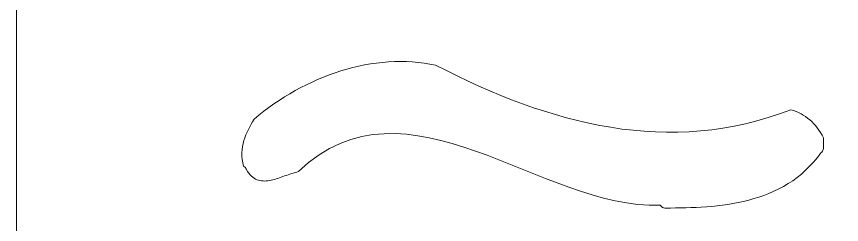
# Model space of a CAD drawing. Header units: millimetres. Extents: x -267 to -97, y 126 to 420.
# Drawn here: x -257 to -209.18, y 224.83 to 236.87 of the extents above; entities that cross this region are included whole.
import ezdxf

# ---------------------------------------------------------------- set-up
doc = ezdxf.new("R2010")
doc.units = ezdxf.units.MM
doc.header["$MEASUREMENT"] = 0
doc.layers.add('layer 1', color=7, linetype='Continuous')

msp = doc.modelspace()

# ---------------------------------------------------------------- linework, layer by layer
at = {"layer": 'layer 1', "color": 250, "lineweight": 9}
for points, knots in [([(-256.9995, 420.5), (-256.9995, 420.5), (-106.9995, 420.5), (-106.9995, 420.5), (-106.9995, 420.5), (-106.9995, 420.5), (-106.9995, 125.5), (-106.9995, 125.5), (-106.9995, 125.5), (-106.9995, 125.5), (-256.9995, 125.5), (-256.9995, 125.5), (-256.9995, 125.5), (-256.9995, 125.5), (-256.9995, 420.5), (-256.9995, 420.5)], [0, 0, 0, 0, 0.2, 0.2, 0.2, 0.2, 0.4, 0.4, 0.4, 0.4, 0.6, 0.6, 0.6, 0.6, 1, 1, 1, 1]), ([(-219.3724, 225.7781), (-219.3724, 225.7781), (-219.0877, 225.7781), (-219.0877, 225.7781), (-219.0877, 225.7781), (-219.0877, 225.7781), (-218.7993, 225.7829), (-218.7993, 225.7829), (-218.7993, 225.7829), (-218.7993, 225.7829), (-218.5062, 225.7878), (-218.5062, 225.7878), (-218.5062, 225.7878), (-218.5062, 225.7878), (-218.2047, 225.7916), (-218.2047, 225.7916), (-218.2047, 225.7916), (-218.2047, 225.7916), (-217.9069, 225.8003), (-217.9069, 225.8003), (-217.9069, 225.8003), (-217.9069, 225.8003), (-217.6053, 225.809), (-217.6053, 225.809), (-217.6053, 225.809), (-217.6053, 225.809), (-217.3038, 225.8264), (-217.3038, 225.8264), (-217.3038, 225.8264), (-217.3038, 225.8264), (-216.9939, 225.8486), (-216.9939, 225.8486), (-216.9939, 225.8486), (-216.9939, 225.8486), (-216.6886, 225.8747), (-216.6886, 225.8747), (-216.6886, 225.8747), (-216.6886, 225.8747), (-216.3871, 225.9055), (-216.3871, 225.9055), (-216.3871, 225.9055), (-216.3871, 225.9055), (-216.0772, 225.9451), (-216.0772, 225.9451), (-216.0772, 225.9451), (-216.0772, 225.9451), (-215.7672, 225.9886), (-215.7672, 225.9886), (-215.7672, 225.9886), (-215.7672, 225.9886), (-215.4657, 226.0368), (-215.4657, 226.0368), (-215.4657, 226.0368), (-215.4657, 226.0368), (-215.1594, 226.0938), (-215.1594, 226.0938), (-215.1594, 226.0938), (-215.1594, 226.0938), (-214.8579, 226.1642), (-214.8579, 226.1642), (-214.8579, 226.1642), (-214.8579, 226.1642), (-214.5517, 226.2339), (-214.5517, 226.2339), (-214.5517, 226.2339), (-214.5517, 226.2339), (-214.2585, 226.3215), (-214.2585, 226.3215), (-214.2585, 226.3215), (-214.2585, 226.3215), (-213.9617, 226.4133), (-213.9617, 226.4133), (-213.9617, 226.4133), (-213.9617, 226.4133), (-213.6686, 226.5137), (-213.6686, 226.5137), (-213.6686, 226.5137), (-213.6686, 226.5137), (-213.3802, 226.6277), (-213.3802, 226.6277), (-213.3802, 226.6277), (-213.3802, 226.6277), (-213.0956, 226.7551), (-213.0956, 226.7551), (-213.0956, 226.7551), (-213.0956, 226.7551), (-212.8147, 226.8863), (-212.8147, 226.8863), (-212.8147, 226.8863), (-212.8147, 226.8863), (-212.5393, 227.0351), (-212.5393, 227.0351), (-212.5393, 227.0351), (-212.5393, 227.0351), (-212.2668, 227.1925), (-212.2668, 227.1925), (-212.2668, 227.1925), (-212.2668, 227.1925), (-212.0037, 227.3633), (-212.0037, 227.3633), (-212.0037, 227.3633), (-212.0037, 227.3633), (-211.749, 227.5516), (-211.749, 227.5516), (-211.749, 227.5516), (-211.749, 227.5516), (-211.4981, 227.7485), (-211.4981, 227.7485), (-211.4981, 227.7485), (-211.4981, 227.7485), (-211.2565, 227.9676), (-211.2565, 227.9676), (-211.2565, 227.9676), (-211.2565, 227.9676), (-211.0224, 228.1955), (-211.0224, 228.1955), (-211.0224, 228.1955), (-211.0224, 228.1955), (-210.7939, 228.4358), (-210.7939, 228.4358), (-210.7939, 228.4358), (-210.7939, 228.4358), (-210.5728, 228.6993), (-210.5728, 228.6993), (-210.5728, 228.6993), (-210.5728, 228.6993), (-210.3641, 228.9746), (-210.3641, 228.9746), (-210.3641, 228.9746), (-210.3641, 228.9746), (-210.3135, 229.0141), (-210.3135, 229.0141), (-210.3135, 229.0141), (-210.3135, 229.0141), (-210.275, 229.0625), (-210.275, 229.0625), (-210.275, 229.0625), (-210.275, 229.0625), (-210.2499, 229.1107), (-210.2499, 229.1107), (-210.2499, 229.1107), (-210.2499, 229.1107), (-210.2329, 229.1628), (-210.2329, 229.1628), (-210.2329, 229.1628), (-210.2329, 229.1628), (-210.2198, 229.216), (-210.2198, 229.216), (-210.2198, 229.216), (-210.2198, 229.216), (-210.2161, 229.2507), (-210.2161, 229.2507), (-210.2161, 229.2507), (-210.2161, 229.2507), (-210.2114, 229.2815), (-210.2114, 229.2815), (-210.2114, 229.2815), (-210.2114, 229.2815), (-210.2114, 229.2902), (-210.2114, 229.2902), (-210.2114, 229.2902), (-210.2114, 229.2902), (-210.2114, 229.8376), (-210.2114, 229.8376), (-210.2114, 229.8376), (-210.2114, 229.8376), (-210.2966, 229.9949), (-210.2966, 229.9949), (-210.2966, 229.9949), (-210.2966, 229.9949), (-210.3902, 230.1436), (-210.3902, 230.1436), (-210.3902, 230.1436), (-210.3902, 230.1436), (-210.483, 230.2883), (-210.483, 230.2883), (-210.483, 230.2883), (-210.483, 230.2883), (-210.5813, 230.4244), (-210.5813, 230.4244), (-210.5813, 230.4244), (-210.5813, 230.4244), (-210.6833, 230.5509), (-210.6833, 230.5509), (-210.6833, 230.5509), (-210.6833, 230.5509), (-210.7939, 230.6697), (-210.7939, 230.6697), (-210.7939, 230.6697), (-210.7939, 230.6697), (-210.9035, 230.7827), (-210.9035, 230.7827), (-210.9035, 230.7827), (-210.9035, 230.7827), (-211.0138, 230.8879), (-211.0138, 230.8879), (-211.0138, 230.8879), (-211.0138, 230.8879), (-211.1375, 230.9892), (-211.1375, 230.9892), (-211.1375, 230.9892), (-211.1375, 230.9892), (-211.2602, 231.081), (-211.2602, 231.081), (-211.2602, 231.081), (-211.2602, 231.081), (-211.3885, 231.164), (-211.3885, 231.164), (-211.3885, 231.164), (-211.3885, 231.164), (-211.5195, 231.2433), (-211.5195, 231.2433), (-211.5195, 231.2433), (-211.5195, 231.2433), (-211.66, 231.3088), (-211.66, 231.3088), (-211.66, 231.3088), (-211.66, 231.3088), (-211.8042, 231.3745), (-211.8042, 231.3745), (-211.8042, 231.3745), (-211.8042, 231.3745), (-211.9532, 231.4266), (-211.9532, 231.4266), (-211.9532, 231.4266), (-211.9532, 231.4266), (-212.1057, 231.4748), (-212.1057, 231.4748), (-212.1057, 231.4748), (-212.1057, 231.4748), (-212.7641, 231.2345), (-212.7641, 231.2345), (-212.7641, 231.2345), (-212.7641, 231.2345), (-213.4223, 231.0154), (-213.4223, 231.0154), (-213.4223, 231.0154), (-213.4223, 231.0154), (-214.0807, 230.8271), (-214.0807, 230.8271), (-214.0807, 230.8271), (-214.0807, 230.8271), (-214.7389, 230.6601), (-214.7389, 230.6601), (-214.7389, 230.6601), (-214.7389, 230.6601), (-215.3925, 230.5201), (-215.3925, 230.5201), (-215.3925, 230.5201), (-215.3925, 230.5201), (-216.0472, 230.4062), (-216.0472, 230.4062), (-216.0472, 230.4062), (-216.0472, 230.4062), (-216.7008, 230.3145), (-216.7008, 230.3145), (-216.7008, 230.3145), (-216.7008, 230.3145), (-217.3554, 230.2402), (-217.3554, 230.2402), (-217.3554, 230.2402), (-217.3554, 230.2402), (-218.009, 230.1919), (-218.009, 230.1919), (-218.009, 230.1919), (-218.009, 230.1919), (-218.6635, 230.1706), (-218.6635, 230.1706), (-218.6635, 230.1706), (-218.6635, 230.1706), (-219.3134, 230.1706), (-219.3134, 230.1706), (-219.3134, 230.1706), (-219.3134, 230.1706), (-219.9585, 230.188), (-219.9585, 230.188), (-219.9585, 230.188), (-219.9585, 230.188), (-220.6085, 230.2228), (-220.6085, 230.2228), (-220.6085, 230.2228), (-220.6085, 230.2228), (-221.2536, 230.2798), (-221.2536, 230.2798), (-221.2536, 230.2798), (-221.2536, 230.2798), (-221.8997, 230.3541), (-221.8997, 230.3541), (-221.8997, 230.3541), (-221.8997, 230.3541), (-222.545, 230.4545), (-222.545, 230.4545), (-222.545, 230.4545), (-222.545, 230.4545), (-223.1902, 230.5645), (-223.1902, 230.5645), (-223.1902, 230.5645), (-223.1902, 230.5645), (-223.8316, 230.6958), (-223.8316, 230.6958), (-223.8316, 230.6958), (-223.8316, 230.6958), (-224.4731, 230.8445), (-224.4731, 230.8445), (-224.4731, 230.8445), (-224.4731, 230.8445), (-225.1099, 231.0106), (-225.1099, 231.0106), (-225.1099, 231.0106), (-225.1099, 231.0106), (-225.756, 231.1863), (-225.756, 231.1863), (-225.756, 231.1863), (-225.756, 231.1863), (-226.3927, 231.3832), (-226.3927, 231.3832), (-226.3927, 231.3832), (-226.3927, 231.3832), (-227.0257, 231.5888), (-227.0257, 231.5888), (-227.0257, 231.5888), (-227.0257, 231.5888), (-227.6625, 231.8166), (-227.6625, 231.8166), (-227.6625, 231.8166), (-227.6625, 231.8166), (-228.3001, 232.0532), (-228.3001, 232.0532), (-228.3001, 232.0532), (-228.3001, 232.0532), (-228.9323, 232.3022), (-228.9323, 232.3022), (-228.9323, 232.3022), (-228.9323, 232.3022), (-229.5615, 232.5648), (-229.5615, 232.5648), (-229.5615, 232.5648), (-229.5615, 232.5648), (-230.1936, 232.8409), (-230.1936, 232.8409), (-230.1936, 232.8409), (-230.1936, 232.8409), (-230.8228, 233.1296), (-230.8228, 233.1296), (-230.8228, 233.1296), (-230.8228, 233.1296), (-231.4512, 233.4279), (-231.4512, 233.4279), (-231.4512, 233.4279), (-231.4512, 233.4279), (-232.0757, 233.7339), (-232.0757, 233.7339), (-232.0757, 233.7339), (-232.0757, 233.7339), (-232.7042, 234.0497), (-232.7042, 234.0497), (-232.7042, 234.0497), (-232.7042, 234.0497), (-233.0356, 234.1191), (-233.0356, 234.1191), (-233.0356, 234.1191), (-233.0356, 234.1191), (-233.3746, 234.1722), (-233.3746, 234.1722), (-233.3746, 234.1722), (-233.3746, 234.1722), (-233.7145, 234.2118), (-233.7145, 234.2118), (-233.7145, 234.2118), (-233.7145, 234.2118), (-234.0591, 234.2417), (-234.0591, 234.2417), (-234.0591, 234.2417), (-234.0591, 234.2417), (-234.3981, 234.2639), (-234.3981, 234.2639), (-234.3981, 234.2639), (-234.3981, 234.2639), (-234.7428, 234.2687), (-234.7428, 234.2687), (-234.7428, 234.2687), (-234.7428, 234.2687), (-235.091, 234.2639), (-235.091, 234.2639), (-235.091, 234.2639), (-235.091, 234.2639), (-235.4347, 234.2417), (-235.4347, 234.2417), (-235.4347, 234.2417), (-235.4347, 234.2417), (-235.7831, 234.2156), (-235.7831, 234.2156), (-235.7831, 234.2156), (-235.7831, 234.2156), (-236.1267, 234.1722), (-236.1267, 234.1722), (-236.1267, 234.1722), (-236.1267, 234.1722), (-236.4751, 234.1289), (-236.4751, 234.1289), (-236.4751, 234.1289), (-236.4751, 234.1289), (-236.8197, 234.0631), (-236.8197, 234.0631), (-236.8197, 234.0631), (-236.8197, 234.0631), (-237.1634, 233.9927), (-237.1634, 233.9927), (-237.1634, 233.9927), (-237.1634, 233.9927), (-237.5117, 233.9096), (-237.5117, 233.9096), (-237.5117, 233.9096), (-237.5117, 233.9096), (-237.8516, 233.8218), (-237.8516, 233.8218), (-237.8516, 233.8218), (-237.8516, 233.8218), (-238.1953, 233.7214), (-238.1953, 233.7214), (-238.1953, 233.7214), (-238.1953, 233.7214), (-238.5352, 233.6114), (-238.5352, 233.6114), (-238.5352, 233.6114), (-238.5352, 233.6114), (-238.8752, 233.4849), (-238.8752, 233.4849), (-238.8752, 233.4849), (-238.8752, 233.4849), (-239.2066, 233.3574), (-239.2066, 233.3574), (-239.2066, 233.3574), (-239.2066, 233.3574), (-239.5418, 233.2174), (-239.5418, 233.2174), (-239.5418, 233.2174), (-239.5418, 233.2174), (-239.8687, 233.0726), (-239.8687, 233.0726), (-239.8687, 233.0726), (-239.8687, 233.0726), (-240.1954, 232.9201), (-240.1954, 232.9201), (-240.1954, 232.9201), (-240.1954, 232.9201), (-240.5185, 232.753), (-240.5185, 232.753), (-240.5185, 232.753), (-240.5185, 232.753), (-240.8417, 232.5783), (-240.8417, 232.5783), (-240.8417, 232.5783), (-240.8417, 232.5783), (-241.1553, 232.3987), (-241.1553, 232.3987), (-241.1553, 232.3987), (-241.1553, 232.3987), (-241.4653, 232.2105), (-241.4653, 232.2105), (-241.4653, 232.2105), (-241.4653, 232.2105), (-241.7714, 232.0136), (-241.7714, 232.0136), (-241.7714, 232.0136), (-241.7714, 232.0136), (-242.0777, 231.8118), (-242.0777, 231.8118), (-242.0777, 231.8118), (-242.0777, 231.8118), (-242.3699, 231.6023), (-242.3699, 231.6023), (-242.3699, 231.6023), (-242.3699, 231.6023), (-242.663, 231.3832), (-242.663, 231.3832), (-242.663, 231.3832), (-242.663, 231.3832), (-242.9476, 231.1553), (-242.9476, 231.1553), (-242.9476, 231.1553), (-242.9476, 231.1553), (-243.2286, 230.9274), (-243.2286, 230.9274), (-243.2286, 230.9274), (-243.2286, 230.9274), (-243.3128, 230.7788), (-243.3128, 230.7788), (-243.3128, 230.7788), (-243.3128, 230.7788), (-243.398, 230.6302), (-243.398, 230.6302), (-243.398, 230.6302), (-243.398, 230.6302), (-243.4786, 230.4766), (-243.4786, 230.4766), (-243.4786, 230.4766), (-243.4786, 230.4766), (-243.5592, 230.328), (-243.5592, 230.328), (-243.5592, 230.328), (-243.5592, 230.328), (-243.6322, 230.1706), (-243.6322, 230.1706), (-243.6322, 230.1706), (-243.6322, 230.1706), (-243.6995, 230.0086), (-243.6995, 230.0086), (-243.6995, 230.0086), (-243.6995, 230.0086), (-243.7595, 229.8463), (-243.7595, 229.8463), (-243.7595, 229.8463), (-243.7595, 229.8463), (-243.8148, 229.6802), (-243.8148, 229.6802), (-243.8148, 229.6802), (-243.8148, 229.6802), (-243.8568, 229.5094), (-243.8568, 229.5094), (-243.8568, 229.5094), (-243.8568, 229.5094), (-243.8953, 229.3385), (-243.8953, 229.3385), (-243.8953, 229.3385), (-243.8953, 229.3385), (-243.9205, 229.159), (-243.9205, 229.159), (-243.9205, 229.159), (-243.9205, 229.159), (-243.9337, 228.9746), (-243.9337, 228.9746), (-243.9337, 228.9746), (-243.9337, 228.9746), (-243.929, 228.7862), (-243.929, 228.7862), (-243.929, 228.7862), (-243.929, 228.7862), (-243.9121, 228.5942), (-243.9121, 228.5942), (-243.9121, 228.5942), (-243.9121, 228.5942), (-243.8821, 228.4011), (-243.8821, 228.4011), (-243.8821, 228.4011), (-243.8821, 228.4011), (-243.8353, 228.1955), (-243.8353, 228.1955), (-243.8353, 228.1955), (-243.8353, 228.1955), (-243.7801, 228.1607), (-243.7801, 228.1607), (-243.7801, 228.1607), (-243.7801, 228.1607), (-243.7333, 228.1163), (-243.7333, 228.1163), (-243.7333, 228.1163), (-243.7333, 228.1163), (-243.6958, 228.0642), (-243.6958, 228.0642), (-243.6958, 228.0642), (-243.6958, 228.0642), (-243.6658, 228.0121), (-243.6658, 228.0121), (-243.6658, 228.0121), (-243.6658, 228.0121), (-243.6405, 227.9638), (-243.6405, 227.9638), (-243.6405, 227.9638), (-243.6405, 227.9638), (-243.619, 227.9242), (-243.619, 227.9242), (-243.619, 227.9242), (-243.619, 227.9242), (-243.6106, 227.8933), (-243.6106, 227.8933), (-243.6106, 227.8933), (-243.6106, 227.8933), (-243.606, 227.8846), (-243.606, 227.8846), (-243.606, 227.8846), (-243.606, 227.8846), (-243.5338, 227.788), (-243.5338, 227.788), (-243.5338, 227.788), (-243.5338, 227.788), (-243.4579, 227.705), (-243.4579, 227.705), (-243.4579, 227.705), (-243.4579, 227.705), (-243.3849, 227.6259), (-243.3849, 227.6259), (-243.3849, 227.6259), (-243.3849, 227.6259), (-243.3091, 227.565), (-243.3091, 227.565), (-243.3091, 227.565), (-243.3091, 227.565), (-243.2239, 227.508), (-243.2239, 227.508), (-243.2239, 227.508), (-243.2239, 227.508), (-243.147, 227.456), (-243.147, 227.456), (-243.147, 227.456), (-243.147, 227.456), (-243.0581, 227.4202), (-243.0581, 227.4202), (-243.0581, 227.4202), (-243.0581, 227.4202), (-242.9739, 227.3903), (-242.9739, 227.3903), (-242.9739, 227.3903), (-242.9739, 227.3903), (-242.8886, 227.3682), (-242.8886, 227.3682), (-242.8886, 227.3682), (-242.8886, 227.3682), (-242.7997, 227.3545), (-242.7997, 227.3545), (-242.7997, 227.3545), (-242.7997, 227.3545), (-242.7098, 227.346), (-242.7098, 227.346), (-242.7098, 227.346), (-242.7098, 227.346), (-242.6208, 227.342), (-242.6208, 227.342), (-242.6208, 227.342), (-242.6208, 227.342), (-242.5272, 227.346), (-242.5272, 227.346), (-242.5272, 227.346), (-242.5272, 227.346), (-242.4344, 227.3545), (-242.4344, 227.3545), (-242.4344, 227.3545), (-242.4344, 227.3545), (-242.3409, 227.3682), (-242.3409, 227.3682), (-242.3409, 227.3682), (-242.3409, 227.3682), (-242.2425, 227.3903), (-242.2425, 227.3903), (-242.2425, 227.3903), (-242.2425, 227.3903), (-242.1451, 227.4115), (-242.1451, 227.4115), (-242.1451, 227.4115), (-242.1451, 227.4115), (-242.0515, 227.4376), (-242.0515, 227.4376), (-242.0515, 227.4376), (-242.0515, 227.4376), (-241.9541, 227.4647), (-241.9541, 227.4647), (-241.9541, 227.4647), (-241.9541, 227.4647), (-241.852, 227.4946), (-241.852, 227.4946), (-241.852, 227.4946), (-241.852, 227.4946), (-241.7546, 227.5302), (-241.7546, 227.5302), (-241.7546, 227.5302), (-241.7546, 227.5302), (-241.6572, 227.565), (-241.6572, 227.565), (-241.6572, 227.565), (-241.6572, 227.565), (-241.5589, 227.596), (-241.5589, 227.596), (-241.5589, 227.596), (-241.5589, 227.596), (-241.4568, 227.6345), (-241.4568, 227.6345), (-241.4568, 227.6345), (-241.4568, 227.6345), (-241.3557, 227.6703), (-241.3557, 227.6703), (-241.3557, 227.6703), (-241.3557, 227.6703), (-241.2574, 227.705), (-241.2574, 227.705), (-241.2574, 227.705), (-241.2574, 227.705), (-241.1553, 227.7398), (-241.1553, 227.7398), (-241.1553, 227.7398), (-241.1553, 227.7398), (-241.0542, 227.7756), (-241.0542, 227.7756), (-241.0542, 227.7756), (-241.0542, 227.7756), (-240.9558, 227.8055), (-240.9558, 227.8055), (-240.9558, 227.8055), (-240.9558, 227.8055), (-240.8538, 227.8363), (-240.8538, 227.8363), (-240.8538, 227.8363), (-240.8538, 227.8363), (-240.7564, 227.8624), (-240.7564, 227.8624), (-240.7564, 227.8624), (-240.7564, 227.8624), (-240.6544, 227.8846), (-240.6544, 227.8846), (-240.6544, 227.8846), (-240.6544, 227.8846), (-240.0644, 228.4098), (-240.0644, 228.4098), (-240.0644, 228.4098), (-240.0644, 228.4098), (-239.4613, 228.8519), (-239.4613, 228.8519), (-239.4613, 228.8519), (-239.4613, 228.8519), (-238.8498, 229.2198), (-238.8498, 229.2198), (-238.8498, 229.2198), (-238.8498, 229.2198), (-238.2291, 229.518), (-238.2291, 229.518), (-238.2291, 229.518), (-238.2291, 229.518), (-237.6091, 229.7497), (-237.6091, 229.7497), (-237.6091, 229.7497), (-237.6091, 229.7497), (-236.976, 229.9158), (-236.976, 229.9158), (-236.976, 229.9158), (-236.976, 229.9158), (-236.3393, 230.0297), (-236.3393, 230.0297), (-236.3393, 230.0297), (-236.3393, 230.0297), (-235.6942, 230.0827), (-235.6942, 230.0827), (-235.6942, 230.0827), (-235.6942, 230.0827), (-235.0443, 230.0866), (-235.0443, 230.0866), (-235.0443, 230.0866), (-235.0443, 230.0866), (-234.3944, 230.0519), (-234.3944, 230.0519), (-234.3944, 230.0519), (-234.3944, 230.0519), (-233.736, 229.9641), (-233.736, 229.9641), (-233.736, 229.9641), (-233.736, 229.9641), (-233.0731, 229.8463), (-233.0731, 229.8463), (-233.0731, 229.8463), (-233.0731, 229.8463), (-232.4063, 229.6929), (-232.4063, 229.6929), (-232.4063, 229.6929), (-232.4063, 229.6929), (-231.7397, 229.5094), (-231.7397, 229.5094), (-231.7397, 229.5094), (-231.7397, 229.5094), (-231.0691, 229.3027), (-231.0691, 229.3027), (-231.0691, 229.3027), (-231.0691, 229.3027), (-230.394, 229.0759), (-230.394, 229.0759), (-230.394, 229.0759), (-230.394, 229.0759), (-229.7179, 228.8307), (-229.7179, 228.8307), (-229.7179, 228.8307), (-229.7179, 228.8307), (-229.0427, 228.5719), (-229.0427, 228.5719), (-229.0427, 228.5719), (-229.0427, 228.5719), (-228.3638, 228.3046), (-228.3638, 228.3046), (-228.3638, 228.3046), (-228.3638, 228.3046), (-227.6841, 228.0332), (-227.6841, 228.0332), (-227.6841, 228.0332), (-227.6841, 228.0332), (-227.0089, 227.762), (-227.0089, 227.762), (-227.0089, 227.762), (-227.0089, 227.762), (-226.329, 227.4946), (-226.329, 227.4946), (-226.329, 227.4946), (-226.329, 227.4946), (-225.6539, 227.232), (-225.6539, 227.232), (-225.6539, 227.232), (-225.6539, 227.232), (-224.9787, 226.9868), (-224.9787, 226.9868), (-224.9787, 226.9868), (-224.9787, 226.9868), (-224.3073, 226.7551), (-224.3073, 226.7551), (-224.3073, 226.7551), (-224.3073, 226.7551), (-223.6369, 226.5408), (-223.6369, 226.5408), (-223.6369, 226.5408), (-223.6369, 226.5408), (-222.9701, 226.3563), (-222.9701, 226.3563), (-222.9701, 226.3563), (-222.9701, 226.3563), (-222.2988, 226.1991), (-222.2988, 226.1991), (-222.2988, 226.1991), (-222.2988, 226.1991), (-221.6367, 226.0764), (-221.6367, 226.0764), (-221.6367, 226.0764), (-221.6367, 226.0764), (-220.9783, 225.9847), (-220.9783, 225.9847), (-220.9783, 225.9847), (-220.9783, 225.9847), (-220.3285, 225.9365), (-220.3285, 225.9365), (-220.3285, 225.9365), (-220.3285, 225.9365), (-219.6786, 225.9365), (-219.6786, 225.9365), (-219.6786, 225.9365), (-219.6786, 225.9365), (-219.6271, 225.8832), (-219.6271, 225.8832), (-219.6271, 225.8832), (-219.6271, 225.8832), (-219.5887, 225.8437), (-219.5887, 225.8437), (-219.5887, 225.8437), (-219.5887, 225.8437), (-219.555, 225.8138), (-219.555, 225.8138), (-219.555, 225.8138), (-219.555, 225.8138), (-219.525, 225.8003), (-219.525, 225.8003), (-219.525, 225.8003), (-219.525, 225.8003), (-219.496, 225.7878), (-219.496, 225.7878), (-219.496, 225.7878), (-219.496, 225.7878), (-219.466, 225.7829), (-219.466, 225.7829), (-219.466, 225.7829), (-219.466, 225.7829), (-219.4239, 225.7781), (-219.4239, 225.7781), (-219.4239, 225.7781), (-219.4239, 225.7781), (-219.3724, 225.7781), (-219.3724, 225.7781)], [0, 0, 0, 0, 0.0045872, 0.0045872, 0.0045872, 0.0045872, 0.0091743, 0.0091743, 0.0091743, 0.0091743, 0.0137615, 0.0137615, 0.0137615, 0.0137615, 0.0183486, 0.0183486, 0.0183486, 0.0183486, 0.0229358, 0.0229358, 0.0229358, 0.0229358, 0.0275229, 0.0275229, 0.0275229, 0.0275229, 0.0321101, 0.0321101, 0.0321101, 0.0321101, 0.0366972, 0.0366972, 0.0366972, 0.0366972, 0.0412844, 0.0412844, 0.0412844, 0.0412844, 0.0458716, 0.0458716, 0.0458716, 0.0458716, 0.0504587, 0.0504587, 0.0504587, 0.0504587, 0.0550459, 0.0550459, 0.0550459, 0.0550459, 0.059633, 0.059633, 0.059633, 0.059633, 0.0642202, 0.0642202, 0.0642202, 0.0642202, 0.0688073, 0.0688073, 0.0688073, 0.0688073, 0.0733945, 0.0733945, 0.0733945, 0.0733945, 0.0779817, 0.0779817, 0.0779817, 0.0779817, 0.0825688, 0.0825688, 0.0825688, 0.0825688, 0.087156, 0.087156, 0.087156, 0.087156, 0.0917431, 0.0917431, 0.0917431, 0.0917431, 0.0963303, 0.0963303, 0.0963303, 0.0963303, 0.1009174, 0.1009174, 0.1009174, 0.1009174, 0.1055046, 0.1055046, 0.1055046, 0.1055046, 0.1100917, 0.1100917, 0.1100917, 0.1100917, 0.1146789, 0.1146789, 0.1146789, 0.1146789, 0.1192661, 0.1192661, 0.1192661, 0.1192661, 0.1238532, 0.1238532, 0.1238532, 0.1238532, 0.1284404, 0.1284404, 0.1284404, 0.1284404, 0.1330275, 0.1330275, 0.1330275, 0.1330275, 0.1376147, 0.1376147, 0.1376147, 0.1376147, 0.1422018, 0.1422018, 0.1422018, 0.1422018, 0.146789, 0.146789, 0.146789, 0.146789, 0.1513761, 0.1513761, 0.1513761, 0.1513761, 0.1559633, 0.1559633, 0.1559633, 0.1559633, 0.1605505, 0.1605505, 0.1605505, 0.1605505, 0.1651376, 0.1651376, 0.1651376, 0.1651376, 0.1697248, 0.1697248, 0.1697248, 0.1697248, 0.1743119, 0.1743119, 0.1743119, 0.1743119, 0.1788991, 0.1788991, 0.1788991, 0.1788991, 0.1834862, 0.1834862, 0.1834862, 0.1834862, 0.1880734, 0.1880734, 0.1880734, 0.1880734, 0.1926606, 0.1926606, 0.1926606, 0.1926606, 0.1972477, 0.1972477, 0.1972477, 0.1972477, 0.2018349, 0.2018349, 0.2018349, 0.2018349, 0.206422, 0.206422, 0.206422, 0.206422, 0.2110092, 0.2110092, 0.2110092, 0.2110092, 0.2155963, 0.2155963, 0.2155963, 0.2155963, 0.2201835, 0.2201835, 0.2201835, 0.2201835, 0.2247706, 0.2247706, 0.2247706, 0.2247706, 0.2293578, 0.2293578, 0.2293578, 0.2293578, 0.233945, 0.233945, 0.233945, 0.233945, 0.2385321, 0.2385321, 0.2385321, 0.2385321, 0.2431193, 0.2431193, 0.2431193, 0.2431193, 0.2477064, 0.2477064, 0.2477064, 0.2477064, 0.2522936, 0.2522936, 0.2522936, 0.2522936, 0.2568807, 0.2568807, 0.2568807, 0.2568807, 0.2614679, 0.2614679, 0.2614679, 0.2614679, 0.266055, 0.266055, 0.266055, 0.266055, 0.2706422, 0.2706422, 0.2706422, 0.2706422, 0.2752294, 0.2752294, 0.2752294, 0.2752294, 0.2798165, 0.2798165, 0.2798165, 0.2798165, 0.2844037, 0.2844037, 0.2844037, 0.2844037, 0.2889908, 0.2889908, 0.2889908, 0.2889908, 0.293578, 0.293578, 0.293578, 0.293578, 0.2981651, 0.2981651, 0.2981651, 0.2981651, 0.3027523, 0.3027523, 0.3027523, 0.3027523, 0.3073394, 0.3073394, 0.3073394, 0.3073394, 0.3119266, 0.3119266, 0.3119266, 0.3119266, 0.3165138, 0.3165138, 0.3165138, 0.3165138, 0.3211009, 0.3211009, 0.3211009, 0.3211009, 0.3256881, 0.3256881, 0.3256881, 0.3256881, 0.3302752, 0.3302752, 0.3302752, 0.3302752, 0.3348624, 0.3348624, 0.3348624, 0.3348624, 0.3394495, 0.3394495, 0.3394495, 0.3394495, 0.3440367, 0.3440367, 0.3440367, 0.3440367, 0.3486239, 0.3486239, 0.3486239, 0.3486239, 0.353211, 0.353211, 0.353211, 0.353211, 0.3577982, 0.3577982, 0.3577982, 0.3577982, 0.3623853, 0.3623853, 0.3623853, 0.3623853, 0.3669725, 0.3669725, 0.3669725, 0.3669725, 0.3715596, 0.3715596, 0.3715596, 0.3715596, 0.3761468, 0.3761468, 0.3761468, 0.3761468, 0.3807339, 0.3807339, 0.3807339, 0.3807339, 0.3853211, 0.3853211, 0.3853211, 0.3853211, 0.3899083, 0.3899083, 0.3899083, 0.3899083, 0.3944954, 0.3944954, 0.3944954, 0.3944954, 0.3990826, 0.3990826, 0.3990826, 0.3990826, 0.4036697, 0.4036697, 0.4036697, 0.4036697, 0.4082569, 0.4082569, 0.4082569, 0.4082569, 0.412844, 0.412844, 0.412844, 0.412844, 0.4174312, 0.4174312, 0.4174312, 0.4174312, 0.4220183, 0.4220183, 0.4220183, 0.4220183, 0.4266055, 0.4266055, 0.4266055, 0.4266055, 0.4311927, 0.4311927, 0.4311927, 0.4311927, 0.4357798, 0.4357798, 0.4357798, 0.4357798, 0.440367, 0.440367, 0.440367, 0.440367, 0.4449541, 0.4449541, 0.4449541, 0.4449541, 0.4495413, 0.4495413, 0.4495413, 0.4495413, 0.4541284, 0.4541284, 0.4541284, 0.4541284, 0.4587156, 0.4587156, 0.4587156, 0.4587156, 0.4633028, 0.4633028, 0.4633028, 0.4633028, 0.4678899, 0.4678899, 0.4678899, 0.4678899, 0.4724771, 0.4724771, 0.4724771, 0.4724771, 0.4770642, 0.4770642, 0.4770642, 0.4770642, 0.4816514, 0.4816514, 0.4816514, 0.4816514, 0.4862385, 0.4862385, 0.4862385, 0.4862385, 0.4908257, 0.4908257, 0.4908257, 0.4908257, 0.4954128, 0.4954128, 0.4954128, 0.4954128, 0.5, 0.5, 0.5, 0.5, 0.5045872, 0.5045872, 0.5045872, 0.5045872, 0.5091743, 0.5091743, 0.5091743, 0.5091743, 0.5137615, 0.5137615, 0.5137615, 0.5137615, 0.5183486, 0.5183486, 0.5183486, 0.5183486, 0.5229358, 0.5229358, 0.5229358, 0.5229358, 0.5275229, 0.5275229, 0.5275229, 0.5275229, 0.5321101, 0.5321101, 0.5321101, 0.5321101, 0.5366972, 0.5366972, 0.5366972, 0.5366972, 0.5412844, 0.5412844, 0.5412844, 0.5412844, 0.5458716, 0.5458716, 0.5458716, 0.5458716, 0.5504587, 0.5504587, 0.5504587, 0.5504587, 0.5550459, 0.5550459, 0.5550459, 0.5550459, 0.559633, 0.559633, 0.559633, 0.559633, 0.5642202, 0.5642202, 0.5642202, 0.5642202, 0.5688073, 0.5688073, 0.5688073, 0.5688073, 0.5733945, 0.5733945, 0.5733945, 0.5733945, 0.5779817, 0.5779817, 0.5779817, 0.5779817, 0.5825688, 0.5825688, 0.5825688, 0.5825688, 0.587156, 0.587156, 0.587156, 0.587156, 0.5917431, 0.5917431, 0.5917431, 0.5917431, 0.5963303, 0.5963303, 0.5963303, 0.5963303, 0.6009174, 0.6009174, 0.6009174, 0.6009174, 0.6055046, 0.6055046, 0.6055046, 0.6055046, 0.6100917, 0.6100917, 0.6100917, 0.6100917, 0.6146789, 0.6146789, 0.6146789, 0.6146789, 0.6192661, 0.6192661, 0.6192661, 0.6192661, 0.6238532, 0.6238532, 0.6238532, 0.6238532, 0.6284404, 0.6284404, 0.6284404, 0.6284404, 0.6330275, 0.6330275, 0.6330275, 0.6330275, 0.6376147, 0.6376147, 0.6376147, 0.6376147, 0.6422018, 0.6422018, 0.6422018, 0.6422018, 0.646789, 0.646789, 0.646789, 0.646789, 0.6513761, 0.6513761, 0.6513761, 0.6513761, 0.6559633, 0.6559633, 0.6559633, 0.6559633, 0.6605505, 0.6605505, 0.6605505, 0.6605505, 0.6651376, 0.6651376, 0.6651376, 0.6651376, 0.6697248, 0.6697248, 0.6697248, 0.6697248, 0.6743119, 0.6743119, 0.6743119, 0.6743119, 0.6788991, 0.6788991, 0.6788991, 0.6788991, 0.6834862, 0.6834862, 0.6834862, 0.6834862, 0.6880734, 0.6880734, 0.6880734, 0.6880734, 0.6926606, 0.6926606, 0.6926606, 0.6926606, 0.6972477, 0.6972477, 0.6972477, 0.6972477, 0.7018349, 0.7018349, 0.7018349, 0.7018349, 0.706422, 0.706422, 0.706422, 0.706422, 0.7110092, 0.7110092, 0.7110092, 0.7110092, 0.7155963, 0.7155963, 0.7155963, 0.7155963, 0.7201835, 0.7201835, 0.7201835, 0.7201835, 0.7247706, 0.7247706, 0.7247706, 0.7247706, 0.7293578, 0.7293578, 0.7293578, 0.7293578, 0.733945, 0.733945, 0.733945, 0.733945, 0.7385321, 0.7385321, 0.7385321, 0.7385321, 0.7431193, 0.7431193, 0.7431193, 0.7431193, 0.7477064, 0.7477064, 0.7477064, 0.7477064, 0.7522936, 0.7522936, 0.7522936, 0.7522936, 0.7568807, 0.7568807, 0.7568807, 0.7568807, 0.7614679, 0.7614679, 0.7614679, 0.7614679, 0.766055, 0.766055, 0.766055, 0.766055, 0.7706422, 0.7706422, 0.7706422, 0.7706422, 0.7752294, 0.7752294, 0.7752294, 0.7752294, 0.7798165, 0.7798165, 0.7798165, 0.7798165, 0.7844037, 0.7844037, 0.7844037, 0.7844037, 0.7889908, 0.7889908, 0.7889908, 0.7889908, 0.793578, 0.793578, 0.793578, 0.793578, 0.7981651, 0.7981651, 0.7981651, 0.7981651, 0.8027523, 0.8027523, 0.8027523, 0.8027523, 0.8073394, 0.8073394, 0.8073394, 0.8073394, 0.8119266, 0.8119266, 0.8119266, 0.8119266, 0.8165138, 0.8165138, 0.8165138, 0.8165138, 0.8211009, 0.8211009, 0.8211009, 0.8211009, 0.8256881, 0.8256881, 0.8256881, 0.8256881, 0.8302752, 0.8302752, 0.8302752, 0.8302752, 0.8348624, 0.8348624, 0.8348624, 0.8348624, 0.8394495, 0.8394495, 0.8394495, 0.8394495, 0.8440367, 0.8440367, 0.8440367, 0.8440367, 0.8486239, 0.8486239, 0.8486239, 0.8486239, 0.853211, 0.853211, 0.853211, 0.853211, 0.8577982, 0.8577982, 0.8577982, 0.8577982, 0.8623853, 0.8623853, 0.8623853, 0.8623853, 0.8669725, 0.8669725, 0.8669725, 0.8669725, 0.8715596, 0.8715596, 0.8715596, 0.8715596, 0.8761468, 0.8761468, 0.8761468, 0.8761468, 0.8807339, 0.8807339, 0.8807339, 0.8807339, 0.8853211, 0.8853211, 0.8853211, 0.8853211, 0.8899083, 0.8899083, 0.8899083, 0.8899083, 0.8944954, 0.8944954, 0.8944954, 0.8944954, 0.8990826, 0.8990826, 0.8990826, 0.8990826, 0.9036697, 0.9036697, 0.9036697, 0.9036697, 0.9082569, 0.9082569, 0.9082569, 0.9082569, 0.912844, 0.912844, 0.912844, 0.912844, 0.9174312, 0.9174312, 0.9174312, 0.9174312, 0.9220183, 0.9220183, 0.9220183, 0.9220183, 0.9266055, 0.9266055, 0.9266055, 0.9266055, 0.9311927, 0.9311927, 0.9311927, 0.9311927, 0.9357798, 0.9357798, 0.9357798, 0.9357798, 0.940367, 0.940367, 0.940367, 0.940367, 0.9449541, 0.9449541, 0.9449541, 0.9449541, 0.9495413, 0.9495413, 0.9495413, 0.9495413, 0.9541284, 0.9541284, 0.9541284, 0.9541284, 0.9587156, 0.9587156, 0.9587156, 0.9587156, 0.9633028, 0.9633028, 0.9633028, 0.9633028, 0.9678899, 0.9678899, 0.9678899, 0.9678899, 0.9724771, 0.9724771, 0.9724771, 0.9724771, 0.9770642, 0.9770642, 0.9770642, 0.9770642, 0.9816514, 0.9816514, 0.9816514, 0.9816514, 0.9862385, 0.9862385, 0.9862385, 0.9862385, 0.9908257, 0.9908257, 0.9908257, 0.9908257, 1, 1, 1, 1])]:
    msp.add_open_spline(points, degree=3, knots=knots, dxfattribs=at)

doc.saveas('drawing.dxf')
